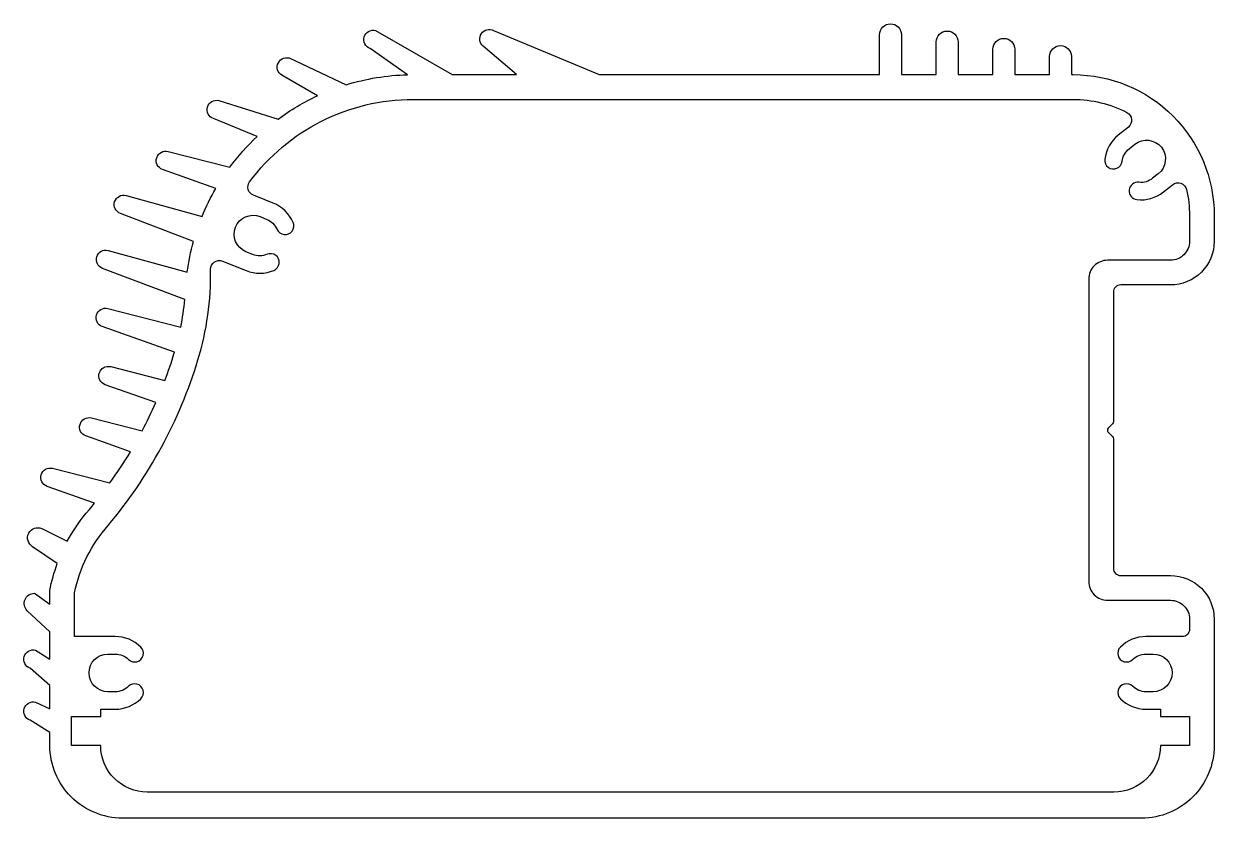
# Model space of a CAD drawing. Extents: x 114.6 to 196.6, y 193.9 to 248.6.
import ezdxf

# ---------------------------------------------------------------- set-up
doc = ezdxf.new("R2010")
doc.units = 0
doc.layers.get('0').update_dxf_attribs({"linetype": 'CONTINUOUS'})

msp = doc.modelspace()

# ---------------------------------------------------------------- linework, layer by layer
for points in [[(116.444, 204.881), (116.444, 206.758), (114.884, 208.216, -0.674582), (115.388, 209.412), (116.444, 208.663), (116.444, 209.603, -0.041232), (116.954, 211.461), (115.257, 212.621, -0.940451), (115.89, 213.867), (117.639, 212.99, -0.057383), (119.168, 215.187, 0.004499), (119.52, 215.615), (116.253, 216.77, -0.955949), (116.63, 218.013), (120.579, 217.005, 0.020892), (121.989, 219.155), (118.925, 220.238, -0.955949), (119.303, 221.481), (122.796, 220.59, 0.017579), (123.738, 222.538), (120.253, 223.77, -0.955949), (120.63, 225.013), (124.361, 224.061, 0.016346), (125.011, 225.965, 0.000668), (125.025, 226.012), (120.053, 227.77, -0.955949), (120.43, 229.013), (125.455, 227.73, 0.026154), (125.73, 229.624), (120.078, 231.77, -0.955949), (120.455, 233.013), (125.897, 231.517, -0.034364), (126.333, 233.628), (121.308, 235.553, -0.955949), (121.686, 236.796), (126.924, 235.352, -0.034273), (127.872, 237.282), (124.201, 238.58, -0.955949), (124.579, 239.823), (128.829, 238.738, -0.044996), (130.702, 240.846), (127.702, 242.079, -0.955949), (128.08, 243.322), (132.15, 242.052, -0.050387), (134.868, 243.658), (132.528, 245.011, -0.955949), (132.906, 246.254), (136.837, 244.412, -0.068505), (141.064, 245.102), (138.49, 246.903, -0.955949), (138.867, 248.146), (144.138, 245.107), (148.567, 245.107), (146.269, 247.075, -0.891089), (146.991, 248.146), (154.254, 245.107), (173.559, 245.107), (173.559, 247.857, -1), (175.059, 247.857), (175.059, 245.107), (177.459, 245.107), (177.459, 247.357, -1), (178.959, 247.357), (178.959, 245.107), (181.359, 245.107), (181.359, 246.857, -1), (182.859, 246.857), (182.859, 245.107), (185.259, 245.107), (185.259, 246.357, -1), (186.759, 246.357), (186.759, 245.107), (186.89, 245.107, -0.414214), (196.59, 235.407), (196.59, 233.634, -0.414214), (193.59, 230.634), (190.153, 230.634, 0.414214), (189.653, 230.134), (189.653, 221.217, -0.198912), (189.595, 221.075), (189.295, 220.775, 0.414214), (189.295, 220.493), (189.595, 220.193, -0.198912), (189.653, 220.051), (189.653, 211.134, 0.414214), (190.153, 210.634), (193.59, 210.634, -0.414214), (196.59, 207.634), (196.59, 198.934, -0.414214), (191.59, 193.934), (121.444, 193.934, -0.414214), (116.444, 198.934), (116.444, 199.832), (115.083, 200.675, -0.955949), (115.46, 201.918), (116.444, 201.459), (116.444, 203.068), (115.083, 204.256, -0.955949), (115.46, 205.498)], [(192.89, 201.434), (192.89, 200.934), (194.89, 200.934), (194.89, 198.934), (192.89, 198.934, -0.414214), (189.69, 195.734), (123.144, 195.734, -0.414214), (119.944, 198.934), (117.944, 198.934), (117.944, 200.934), (119.944, 200.934), (119.944, 201.434), (120.944, 201.434, 0.197653), (122.704, 202.158, 1), (121.859, 203.01, -0.197653), (120.944, 202.634), (120.444, 202.634, -1), (120.444, 205.234), (120.944, 205.234, -0.197653), (121.859, 204.858, 1), (122.704, 205.71, 0.197653), (120.944, 206.434), (118.144, 206.434), (118.144, 209.439, -0.131827), (120.457, 214.078, 0.100758), (126.637, 225.469, 0.079203), (127.504, 231.705, -0.536944), (128.326, 232.274), (129.962, 231.62, 0.197653), (131.864, 231.639, 1), (131.397, 232.744, -0.197653), (130.408, 232.735), (129.943, 232.92, -1), (130.909, 235.334), (131.373, 235.149, -0.197653), (132.083, 234.46, 1), (133.183, 234.938, 0.197653), (131.818, 236.263), (130.452, 236.809, -0.491248), (130.192, 237.723, -0.238039), (141.455, 243.407), (186.89, 243.407, -0.120662), (190.587, 242.501, -0.542751), (190.683, 241.5), (189.987, 240.946, 0.197653), (189.062, 239.284, 1), (190.253, 239.143, -0.197653), (190.735, 240.007), (191.126, 240.318, -1), (192.745, 238.284), (192.354, 237.973, -0.197653), (191.404, 237.698, 1), (191.274, 236.505, 0.197653), (193.101, 237.034), (193.729, 237.533, -0.551882), (194.687, 237.198, -0.056528), (194.89, 235.407), (194.89, 233.634, -0.414214), (193.59, 232.334), (189.253, 232.334, 0.414214), (187.953, 231.034), (187.953, 210.234, 0.414214), (189.253, 208.934), (193.59, 208.934, -0.414214), (194.89, 207.634), (194.89, 206.934, -0.414214), (194.39, 206.434), (191.89, 206.434, 0.197653), (190.131, 205.71, 1), (190.976, 204.858, -0.197653), (191.89, 205.234), (192.39, 205.234, -1), (192.39, 202.634), (191.89, 202.634, -0.197653), (190.976, 203.01, 1), (190.131, 202.158, 0.197653), (191.89, 201.434)]]:
    msp.add_lwpolyline(points, format="xyb", close=True)

doc.saveas('drawing.dxf')
